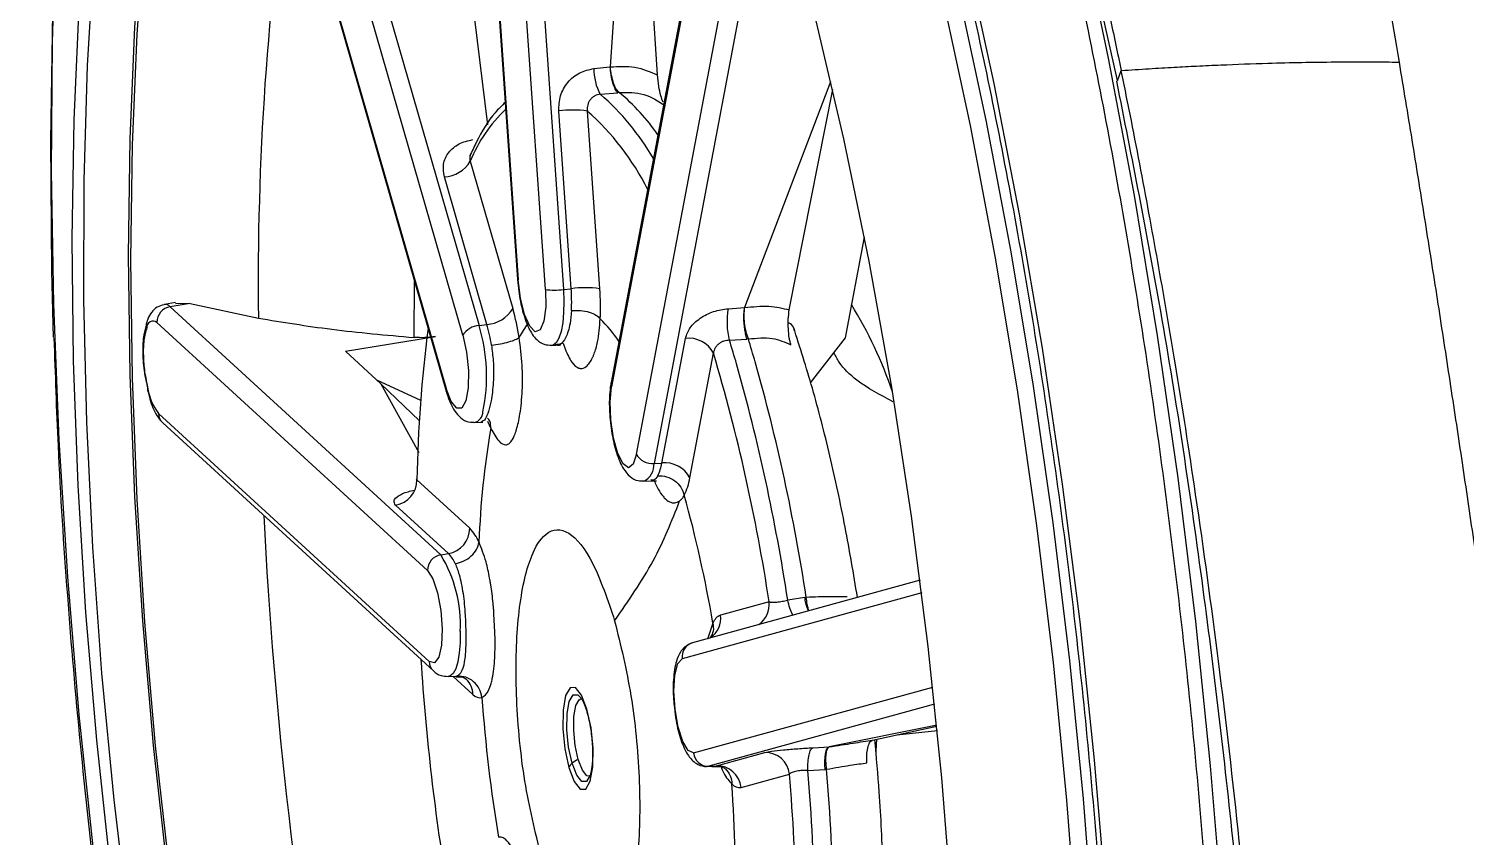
# Model space of a CAD drawing. Extents: x 525 to 609, y 649 to 778.
# Drawn here: x 599.673 to 601.559, y 700.008 to 701.068 of the extents above; entities that cross this region are included whole.
import ezdxf

# ---------------------------------------------------------------- set-up
doc = ezdxf.new("R2010")
doc.units = 0
doc.header["$MEASUREMENT"] = 0
doc.layers.add('1', color=4, linetype='Continuous')

# ---------------------------------------------------------------- blocks, each defined once
blk = doc.blocks.new('JETSETTER')
at = {"layer": '1', "color": 3, "linetype": 'Continuous', "lineweight": 25}
for p, q in [((75.1036, 32.81), (75.1869, 31.615)), ((75.1044, 32.8094), (75.1877, 31.6144)), ((75.2234, 31.6021), (75.1401, 32.7971)), ((75.1636, 32.797), (75.2469, 31.602)), ((74.8501, 32.5471), (75.1363, 31.5548)), ((75.1151, 31.5419), (74.8289, 32.5342)), ((74.807, 32.461), (75.0931, 31.4686)), ((74.8071, 32.4645), (75.0932, 31.4721)), ((75.3393, 32.3579), (75.3084, 31.8939)), ((75.3704, 31.8835), (75.3393, 32.3579)), ((75.4681, 32.3185), (75.3095, 31.48)), ((75.4686, 32.3129), (75.31, 31.4744)), ((75.3429, 31.3857), (75.5014, 32.2242)), ((75.102, 32.1901), (75.1472, 31.8179)), ((75.903, 32.191), (75.9738, 31.876)), ((75.5176, 32.1756), (75.3659, 31.3736)), ((75.287, 31.8918), (75.3084, 31.8939)), ((75.9739, 31.8756), (75.9791, 31.8891)), ((75.5973, 31.8744), (75.4848, 31.5782)), ((75.5434, 31.5752), (75.6005, 31.8641)), ((75.2954, 31.858), (75.3184, 31.8601)), ((75.3202, 31.8603), (75.3184, 31.8601)), ((75.2571, 31.603), (75.2409, 31.8361)), ((75.2946, 31.6029), (75.2784, 31.836)), ((75.1247, 31.7703), (75.1805, 31.5768)), ((75.1465, 31.5561), (75.0907, 31.7497)), ((75.6171, 31.5386), (75.6421, 31.6708)), ((75.051, 31.539), (75.0517, 31.6125)), ((75.2469, 31.602), (75.2571, 31.603)), ((74.7379, 31.5847), (74.7234, 31.5823)), ((74.7571, 31.5835), (74.7308, 31.5794)), ((74.7571, 31.5835), (74.738, 31.5833)), ((74.7571, 31.5835), (74.8467, 31.5644)), ((74.7308, 31.5794), (75.086, 31.254)), ((75.4634, 31.5767), (75.4848, 31.5782)), ((75.0685, 31.2333), (74.7134, 31.5587)), ((75.1363, 31.5548), (75.1465, 31.5561)), ((74.961, 31.5209), (75.0793, 31.5402)), ((75.2317, 31.5286), (75.2424, 31.5292)), ((75.2389, 31.5297), (75.2362, 31.5294)), ((75.3761, 31.3743), (75.407, 31.5378)), ((75.4649, 31.5354), (75.4878, 31.5368)), ((75.4897, 31.5371), (75.4878, 31.5368)), ((75.5714, 31.4797), (75.6171, 31.5386)), ((75.0074, 31.4784), (74.961, 31.5209)), ((75.4129, 31.3549), (75.4439, 31.5184)), ((74.6996, 31.4798), (74.7021, 31.4673)), ((75.0597, 31.4563), (75.0022, 31.4831)), ((75.0074, 31.4784), (75.0572, 31.3881)), ((75.0579, 31.4297), (75.0074, 31.4784)), ((74.7156, 31.4394), (75.0708, 31.114)), ((74.7211, 31.4269), (75.0763, 31.1015)), ((75.1303, 31.4274), (75.141, 31.4279)), ((75.3659, 31.3736), (75.3761, 31.3743)), ((75.124, 31.2887), (75.0548, 31.3522)), ((75.3525, 31.3505), (75.3633, 31.351)), ((75.3622, 31.351), (75.3689, 31.351)), ((75.0961, 31.2556), (75.0268, 31.319)), ((75.086, 31.254), (75.0961, 31.2556)), ((75.7172, 31.2039), (75.4029, 31.1176)), ((75.7151, 31.2206), (75.4165, 31.1385)), ((75.5169, 31.1923), (75.4532, 31.1748)), ((75.5637, 31.1979), (75.5413, 31.1944)), ((75.5637, 31.1979), (75.5656, 31.198)), ((75.4431, 31.1643), (75.436, 31.1434)), ((75.0958, 31.0941), (75.1059, 31.0946)), ((75.1021, 31.0944), (75.1282, 31.0705)), ((75.4175, 30.9941), (75.7317, 31.0804)), ((75.2702, 31.0658), (75.2708, 31.0651)), ((75.7341, 31.0579), (75.4377, 30.9764)), ((75.7351, 31.0298), (75.5958, 31.0019)), ((75.6525, 31.0107), (75.7371, 31.0293)), ((75.6844, 31.0178), (75.7377, 31.0234)), ((75.5746, 31.0008), (75.5958, 31.0019)), ((75.4363, 30.9762), (75.4465, 30.9767)), ((75.4377, 30.9764), (75.4478, 30.977)), ((75.4478, 30.977), (75.5115, 30.9944)), ((75.4377, 30.9764), (75.4363, 30.9762)), ((75.4801, 30.9488), (75.5437, 30.9663)), ((75.5678, 30.9711), (75.5905, 30.9723)), ((75.5923, 30.9726), (75.5905, 30.9723))]:
    blk.add_line(p, q, dxfattribs=at)
at = {"layer": '1', "color": 3, "linetype": 'Continuous', "lineweight": 25, "flags": 128}
for points in [[(75.5958, 33.1031), (75.6486, 32.9848), (75.7, 32.856), (75.7496, 32.7175), (75.7971, 32.5699), (75.8424, 32.414), (75.8851, 32.2508), (75.925, 32.081), (75.962, 31.9055), (75.9958, 31.7254), (76.0262, 31.5415), (76.0531, 31.3548), (76.0764, 31.1664), (76.0959, 30.9772), (76.1114, 30.7882)], [(74.5779, 31.5389), (74.5756, 31.6258), (74.5742, 31.7976), (74.5769, 31.9647), (74.5839, 32.1259), (74.5949, 32.2803), (74.61, 32.4268), (74.6291, 32.5647), (74.6521, 32.693), (74.6787, 32.811), (74.7089, 32.918), (74.7425, 33.0132), (74.7792, 33.0961), (74.8189, 33.1662), (74.8612, 33.2231), (74.8919, 33.2545)], [(74.7271, 33.0192), (74.6953, 32.9165), (74.6669, 32.8026), (74.6421, 32.6783), (74.621, 32.5442), (74.6037, 32.4012), (74.5904, 32.25), (74.5811, 32.0917), (74.5759, 31.927), (74.5748, 31.757), (74.5778, 31.5826), (74.5849, 31.4049), (74.5961, 31.225), (74.6112, 31.0438), (74.6302, 30.8624), (74.653, 30.6819), (74.6795, 30.5034), (74.7095, 30.3278), (74.7428, 30.1563), (74.7792, 29.9898), (74.8185, 29.8292), (74.8606, 29.6756), (74.905, 29.5299)], [(74.9402, 32.97), (74.9271, 32.9645), (74.8836, 32.9367), (74.8422, 32.8949), (74.8034, 32.8396), (74.7673, 32.771), (74.7342, 32.6897), (74.7044, 32.5963), (74.6781, 32.4914), (74.6554, 32.3758), (74.6366, 32.2503), (74.6217, 32.1158), (74.6109, 31.9733), (74.6043, 31.8239), (74.6018, 31.6685), (74.6036, 31.5084), (74.6096, 31.3446), (74.6197, 31.1784), (74.634, 31.0109), (74.6522, 30.8434)], [(74.7273, 30.8399), (74.7092, 31.0036), (74.6949, 31.1673), (74.6847, 31.3299), (74.6785, 31.4902), (74.6764, 31.6471), (74.6785, 31.7994), (74.6846, 31.946), (74.6948, 32.0859), (74.709, 32.218), (74.7271, 32.3414), (74.7489, 32.4553), (74.7744, 32.5587), (74.8032, 32.651), (74.8353, 32.7315), (74.8703, 32.7996), (74.9081, 32.8548), (74.9483, 32.8967), (74.9907, 32.925), (74.9941, 32.9267)], [(74.7051, 32.5359), (74.6808, 32.4265), (74.6602, 32.3069), (74.6435, 32.178), (74.6307, 32.0407), (74.6221, 31.8959), (74.6175, 31.7448), (74.6171, 31.5883), (74.6209, 31.4277), (74.6288, 31.264), (74.6409, 31.0985), (74.6569, 30.9323), (74.6768, 30.7666)], [(75.9591, 30.8035), (75.9439, 30.9847), (75.9249, 31.1661), (75.9021, 31.3466), (75.8756, 31.5251), (75.8456, 31.7007), (75.8123, 31.8722), (75.7759, 32.0387), (75.7366, 32.1993), (75.6946, 32.3529), (75.6501, 32.4986)], [(75.6405, 32.4538), (75.6848, 32.3073), (75.7266, 32.1528), (75.7656, 31.9914), (75.8015, 31.824), (75.8343, 31.6515), (75.8636, 31.4752), (75.8892, 31.296), (75.9111, 31.1151), (75.9291, 30.9336), (75.943, 30.7525)], [(75.6206, 32.4432), (75.6646, 32.2976), (75.7061, 32.1441), (75.7449, 31.9836), (75.7807, 31.8172), (75.8132, 31.6458), (75.8423, 31.4705), (75.8678, 31.2924), (75.8896, 31.1126), (75.9074, 30.9321), (75.9213, 30.7522)], [(74.9093, 29.9337), (74.8718, 30.0716), (74.8371, 30.2163), (74.8053, 30.3667), (74.7767, 30.5217), (74.7515, 30.6803), (74.7298, 30.8412), (74.7118, 31.0034), (74.6977, 31.1656), (74.6876, 31.3267), (74.6814, 31.4856), (74.6794, 31.641), (74.6814, 31.7919), (74.6875, 31.9371), (74.6976, 32.0757), (74.7117, 32.2066), (74.7296, 32.3289), (74.7297, 32.3291)], [(75.6833, 29.4641), (75.7084, 29.5777), (75.7296, 29.7021), (75.7467, 29.8365), (75.7595, 29.9797), (75.7679, 30.1308), (75.7719, 30.2885), (75.7715, 30.4516), (75.7666, 30.619), (75.7573, 30.7893), (75.7436, 30.9612), (75.7258, 31.1334), (75.7038, 31.3047), (75.6779, 31.4737), (75.6482, 31.6392), (75.6151, 31.7998), (75.5787, 31.9543), (75.5393, 32.1016), (75.4972, 32.2406)], [(75.1869, 31.615), (75.187, 31.6148), (75.1877, 31.6144)], [(75.2234, 31.6021), (75.2237, 31.579), (75.2212, 31.5603), (75.2163, 31.5489), (75.2098, 31.5466), (75.2027, 31.5537), (75.196, 31.569), (75.1907, 31.5904), (75.1877, 31.6144)], [(75.2469, 31.602), (75.2475, 31.5863), (75.2472, 31.5716), (75.246, 31.5583), (75.244, 31.547), (75.2411, 31.5382), (75.2376, 31.5321), (75.2335, 31.529), (75.2317, 31.5286)], [(75.1151, 31.5419), (75.1199, 31.5196), (75.1223, 31.4955), (75.122, 31.473), (75.1189, 31.4558), (75.1136, 31.4463), (75.1069, 31.4461), (75.0997, 31.4552), (75.0932, 31.4721)], [(75.0931, 31.4686), (75.0929, 31.47), (75.0932, 31.4721)], [(75.3429, 31.3857), (75.3385, 31.3726), (75.3323, 31.3681), (75.3252, 31.3731), (75.3183, 31.3868), (75.3126, 31.4071), (75.309, 31.4308), (75.3081, 31.4545), (75.31, 31.4744)], [(75.0685, 31.2333), (75.0756, 31.2223), (75.0818, 31.2039), (75.0862, 31.181), (75.088, 31.1569), (75.087, 31.1353), (75.0834, 31.1196), (75.0777, 31.1122), (75.0708, 31.114)], [(75.1116, 31.1535), (75.1114, 31.1386), (75.1103, 31.1251), (75.1084, 31.1136), (75.1056, 31.1045), (75.1021, 31.0981), (75.0981, 31.0946), (75.0958, 31.0941)], [(75.4175, 30.9941), (75.4106, 30.997), (75.4035, 31.0089), (75.3975, 31.0279), (75.3934, 31.0512), (75.3919, 31.0752), (75.3931, 31.0962), (75.397, 31.1111), (75.4029, 31.1176)], [(75.1059, 31.0946), (75.1066, 31.0947), (75.1077, 31.0949)], [(75.2779, 31.0512), (75.2708, 31.0698), (75.263, 31.0797), (75.2556, 31.0794), (75.2498, 31.0691), (75.2465, 31.0502), (75.2461, 31.0256), (75.2488, 30.9992), (75.254, 30.9748)], [(75.2583, 30.9806), (75.2538, 31.0014), (75.2515, 31.0241), (75.2518, 31.0451), (75.2547, 31.0613), (75.2596, 31.0701), (75.266, 31.0703), (75.2703, 31.0658)], [(75.2664, 30.9854), (75.2625, 31.0036), (75.2605, 31.0235), (75.2608, 31.0419), (75.2633, 31.0561), (75.2676, 31.0638), (75.2696, 31.0648)], [(75.254, 30.9748), (75.2611, 30.9563), (75.269, 30.9464), (75.2763, 30.9466), (75.2821, 30.957), (75.2855, 30.9759), (75.2859, 31.0004), (75.2832, 31.0269), (75.2779, 31.0512)], [(75.6571, 30.9955), (75.6573, 30.9969), (75.6581, 31.012)], [(75.2821, 30.9647), (75.2774, 30.9565), (75.2711, 30.9563), (75.2644, 30.9647), (75.2583, 30.9806)], [(75.2818, 30.9634), (75.2776, 30.964), (75.2718, 30.9715), (75.2664, 30.9854)], [(75.4465, 30.9767), (75.4468, 30.9768), (75.4478, 30.977)]]:
    blk.add_lwpolyline(points, dxfattribs=at)
at = {"layer": '1', "color": 3, "linetype": 'Continuous', "lineweight": 25}
for centre, radius, start, end in [((78.6431, 31.6116), 3.7967, 171.4305, 180.7121), ((75.3547, 31.8907), 0.0678, 179.0977, 208.8827), ((75.08, 31.6093), 0.329, 29.9806, 49.1078), ((75.1516, 31.6556), 0.2652, 34.2183, 50.525), ((75.3071, 31.6952), 0.1973, 133.5065, 157.6247), ((75.2593, 31.7042), 0.1332, 81.7489, 97.9516), ((75.0523, 31.5802), 0.3414, 26.6801, 48.5403), ((75.0886, 31.7915), 0.0418, 272.8243, 329.6626), ((75.2353, 31.6844), 0.0832, 261.7473, 277.9532), ((75.2755, 31.4711), 0.1332, 81.748, 97.9525), ((74.9998, 31.5845), 0.258, 357.7612, 4.1258), ((74.9401, 31.5773), 0.3555, 357.7539, 4.1353), ((74.7243, 31.5737), 0.00867, 40.7845, 97.1696), ((75.1287, 31.2785), 0.5818, 18.9683, 31.4596), ((74.7343, 31.5587), 0.0209, 99.5119, 180.2044), ((75.1444, 31.5979), 0.0418, 272.8268, 329.66), ((74.8628, 31.4868), 0.3302, 9.1175, 15.8195), ((75.1549, 31.4202), 0.2005, 34.6852, 45.5466), ((74.7083, 31.5522), 0.00816, 51.8085, 184.6967), ((76.9054, 31.3169), 1.851, 172.7258, 178.9073), ((75.1376, 31.5286), 0.0261, 92.8341, 149.6516), ((74.9137, 31.4881), 0.2324, 348.4485, 16.6779), ((74.9158, 31.4908), 0.2398, 9.1276, 15.8089), ((75.3221, 31.4678), 0.1511, 143.7452, 151.8597), ((75.4114, 31.5014), 0.0367, 27.6745, 96.8026), ((73.7006, 30.9934), 1.8457, 16.0693, 17.0746), ((73.6934, 30.9866), 1.8787, 16.0792, 17.0387), ((73.1234, 30.8277), 2.4211, 8.6622, 16.5784), ((73.052, 30.815), 2.5426, 8.6649, 15.7916), ((73.0269, 30.8122), 2.5433, 8.6422, 15.7915), ((74.7703, 31.4823), 0.0695, 189.0653, 218.0697), ((75.3197, 31.4782), 0.0104, 169.5584, 201.2122), ((74.7328, 31.4395), 0.0172, 180.3163, 227.2016), ((75.1266, 31.4418), 0.0148, 283.7379, 359.0991), ((75.2668, 31.4772), 0.1287, 201.8406, 206.4399), ((76.233, 31.2325), 1.0975, 170.172, 178.0157), ((75.3632, 31.3964), 0.0229, 207.6769, 276.801), ((75.3416, 31.3722), 0.0243, 296.606, 3.4124), ((75.3192, 31.3833), 0.0576, 333.5587, 350.9485), ((75.3804, 31.3379), 0.0367, 27.6742, 96.8032), ((75.3343, 31.3674), 0.0796, 333.5601, 350.9485), ((75.0213, 31.3521), 0.0335, 279.5145, 0.2038), ((73.8196, 30.8889), 1.6467, 9.6298, 15.6104), ((80.9016, 31.6104), 6.0556, 182.88689, 190.36065), ((75.0905, 31.2886), 0.0335, 279.5161, 0.1974), ((75.0812, 31.2471), 0.0597, 23.1242, 44.221), ((75.0895, 31.2333), 0.0209, 99.5209, 180.1958), ((74.9369, 31.1625), 0.1749, 357.0357, 31.5284), ((75.0651, 31.2254), 0.0432, 23.1296, 44.2258), ((75.486, 31.1883), 0.0311, 303.6573, 7.3943), ((75.4224, 31.1708), 0.0311, 303.6543, 7.3898), ((75.4603, 31.1579), 0.0183, 112.5895, 159.4666), ((75.4218, 31.1202), 0.0191, 106.2426, 187.8603), ((78.0753, 31.3107), 3.0216, 183.6852, 189.5408), ((75.0882, 31.1142), 0.0174, 180.5392, 226.9626), ((75.1007, 31.0704), 0.0275, 0.2911, 47.28), ((75.1372, 31.0783), 0.0119, 220.9293, 283.7846), ((77.1821, 31.2161), 2.0476, 184.1814, 189.3516), ((75.2664, 30.9702), 0.0132, 127.9786, 159.4513), ((75.2772, 30.9576), 0.0297, 111.1992, 129.4593), ((75.4371, 30.9961), 0.0196, 185.8968, 271.7606), ((75.4488, 30.9456), 0.0314, 5.8883, 91.7611), ((75.5124, 30.963), 0.0314, 5.8966, 91.7576), ((72.9007, 30.7438), 2.6523, 357.3635, 4.8105), ((72.865, 30.7397), 2.7126, 357.2807, 4.8936), ((72.8897, 30.7423), 2.7124, 357.3022, 4.8719), ((73.6687, 30.8305), 1.8036, 358.2734, 3.9012), ((75.4779, 30.9612), 0.0126, 219.2271, 279.7649)]:
    blk.add_arc(centre, radius, start, end, dxfattribs=at)
for points, knots in [([(75.7571, 32.6327), (75.7846, 32.5424), (75.8397, 32.3619), (75.9122, 32.0609), (75.9756, 31.744), (76.0282, 31.4143), (76.0692, 31.078), (76.0981, 30.7407), (76.1141, 30.4083), (76.1172, 30.0863), (76.1072, 29.7802), (76.0841, 29.4961), (76.0492, 29.2355), (76.0161, 29.0884), (75.9995, 29.0148)], [0, 0, 0, 0, 0.0833332, 0.1666666, 0.25, 0.3333333, 0.4166666, 0.5, 0.5833333, 0.6666666, 0.75, 0.8333334, 0.9166667, 1, 1, 1, 1]), ([(75.6463, 32.4825), (75.6538, 32.4592), (75.6752, 32.3914), (75.7093, 32.2735), (75.7476, 32.1272), (75.7834, 31.9748), (75.8167, 31.8173), (75.8471, 31.6554), (75.8746, 31.4902), (75.8989, 31.3224), (75.92, 31.1529), (75.9377, 30.9827), (75.952, 30.8127), (75.9627, 30.6437), (75.9698, 30.4768), (75.9733, 30.3127), (75.9731, 30.1523), (75.9693, 29.9966), (75.9619, 29.8464), (75.9509, 29.7025), (75.9364, 29.5656), (75.9186, 29.4365), (75.8974, 29.3161), (75.8732, 29.2048), (75.8461, 29.1034), (75.8162, 29.0125), (75.784, 28.9326), (75.7498, 28.8641), (75.714, 28.8074), (75.6772, 28.7628), (75.6399, 28.7297), (75.6024, 28.709), (75.5758, 28.6991), (75.5606, 28.6993), (75.5584, 28.6993)], [0, 0, 0, 0, 0.017193, 0.049823, 0.082477, 0.115153, 0.147846, 0.180552, 0.213267, 0.245989, 0.278716, 0.311445, 0.344174, 0.376901, 0.409624, 0.44234, 0.475048, 0.507743, 0.540423, 0.573083, 0.605718, 0.63832, 0.670882, 0.703392, 0.735835, 0.768194, 0.800449, 0.832583, 0.864595, 0.896537, 0.928521, 0.960887, 0.994376, 1, 1, 1, 1]), ([(75.9068, 32.2096), (75.9097, 32.1977), (75.9154, 32.1741), (75.9238, 32.1386), (75.9321, 32.103), (75.9402, 32.0674), (75.9482, 32.0318), (75.9561, 31.9962), (75.9639, 31.9605), (75.9715, 31.9248), (75.9765, 31.901), (75.979, 31.8891)], [0, 0, 0, 0, 0.112276, 0.224228, 0.335871, 0.447219, 0.558285, 0.669083, 0.779626, 0.889927, 1, 1, 1, 1]), ([(74.2473, 31.5198), (74.2478, 31.5069), (74.249, 31.4807), (74.251, 31.4407), (74.2531, 31.3994), (74.2553, 31.3568), (74.2577, 31.3129), (74.2604, 31.2677), (74.2632, 31.2213), (74.2662, 31.1736), (74.2705, 31.1085), (74.2763, 31.0264), (74.283, 30.9377), (74.291, 30.8393), (74.3015, 30.7187), (74.3156, 30.5714), (74.3361, 30.3773), (74.3602, 30.1731), (74.3976, 29.8939), (74.4458, 29.5828), (74.5116, 29.2278), (74.5726, 28.949), (74.625, 28.7393), (74.6796, 28.5387), (74.7376, 28.3522), (74.7986, 28.1821), (74.8483, 28.0563), (74.905, 27.929), (74.9715, 27.7997), (75.0382, 27.6916), (75.0991, 27.6098), (75.15, 27.5521), (75.2021, 27.5035), (75.2736, 27.4518), (75.3655, 27.4148), (75.4551, 27.4151), (75.5258, 27.4379), (75.5958, 27.4757), (75.6643, 27.5356), (75.7302, 27.6164), (75.794, 27.7107), (75.8695, 27.8547), (75.9517, 28.0659), (76.0121, 28.271), (76.0547, 28.4511), (76.0932, 28.6416), (76.1248, 28.8424), (76.1505, 29.0595), (76.1659, 29.2279), (76.1776, 29.4064), (76.1926, 29.7629), (76.1882, 30.1448), (76.1647, 30.5316), (76.1503, 30.7128), (76.1317, 30.9051), (76.1082, 31.1089), (76.0795, 31.3182), (76.056, 31.4691), (76.0394, 31.568), (76.0284, 31.6309), (76.0169, 31.6945), (76.0049, 31.7589), (75.9923, 31.8239), (75.9835, 31.8673), (75.979, 31.8891)], [0, 0, 0, 0, 0.003109, 0.006315, 0.009619, 0.013022, 0.016522, 0.02012, 0.023817, 0.027611, 0.031503, 0.03934, 0.047162, 0.052614, 0.062773, 0.075892, 0.087817, 0.109395, 0.125345, 0.156513, 0.187813, 0.219078, 0.234654, 0.250264, 0.28157, 0.297228, 0.312854, 0.331164, 0.351998, 0.375357, 0.392079, 0.406639, 0.420571, 0.437826, 0.469129, 0.500392, 0.515873, 0.531566, 0.56286, 0.578513, 0.594131, 0.625279, 0.656561, 0.687826, 0.703398, 0.718978, 0.750247, 0.764565, 0.781535, 0.797124, 0.812691, 0.875144, 0.891485, 0.906304, 0.918678, 0.937526, 0.954991, 0.968818, 0.973826, 0.97891, 0.984068, 0.989303, 0.994613, 1, 1, 1, 1]), ([(75.2409, 31.8361), (75.2411, 31.8429), (75.2417, 31.8564), (75.252, 31.8744), (75.2677, 31.8877), (75.2806, 31.8904), (75.287, 31.8918)], [0, 0, 0, 0, 0.25195, 0.502656, 0.752028, 1, 1, 1, 1]), ([(75.3084, 31.8939), (75.3194, 31.8946), (75.3409, 31.8958), (75.3607, 31.8876), (75.3704, 31.8835)], [0, 0, 0, 0, 0.507944, 1, 1, 1, 1]), ([(75.3184, 31.8601), (75.3172, 31.8614), (75.315, 31.8639), (75.3118, 31.8723), (75.3094, 31.8828), (75.3087, 31.8904), (75.3084, 31.8939)], [0, 0, 0, 0, 0.250646, 0.500843, 0.765339, 1, 1, 1, 1]), ([(75.3202, 31.8603), (75.3189, 31.8615), (75.3163, 31.864), (75.3127, 31.8721), (75.31, 31.8824), (75.3089, 31.8901), (75.3084, 31.8939)], [0, 0, 0, 0, 0.247434, 0.494864, 0.744592, 1, 1, 1, 1]), ([(75.3778, 31.8475), (75.3767, 31.8502), (75.3745, 31.856), (75.3718, 31.8689), (75.3709, 31.8784), (75.3704, 31.8835)], [0, 0, 0, 0, 0.288403, 0.619815, 1, 1, 1, 1]), ([(75.9791, 31.8892), (75.9912, 31.89), (76.0144, 31.8916), (76.0474, 31.8935), (76.0788, 31.8952), (76.1198, 31.897), (76.1805, 31.8993), (76.2447, 31.9005), (76.2962, 31.9006), (76.324, 31.9005), (76.3377, 31.9003), (76.3435, 31.9002)], [0, 0, 0, 0, 0.100334, 0.19076, 0.271277, 0.35862, 0.528371, 0.771279, 0.887413, 0.952168, 1, 1, 1, 1]), ([(76.3436, 31.9002), (76.3492, 31.8663), (76.3604, 31.7985), (76.3767, 31.6969), (76.3927, 31.5955), (76.4083, 31.4943), (76.4236, 31.3933), (76.4385, 31.2926), (76.453, 31.192), (76.4672, 31.0916), (76.481, 30.9915), (76.4944, 30.8915), (76.5075, 30.7918), (76.5203, 30.6923), (76.5327, 30.593), (76.5448, 30.494), (76.5565, 30.3951), (76.5678, 30.2965), (76.5789, 30.1981), (76.5896, 30.1), (76.6, 30.002), (76.61, 29.9043), (76.6197, 29.8069), (76.6291, 29.7096), (76.6382, 29.6126), (76.6469, 29.5159), (76.6553, 29.4194), (76.6634, 29.3231), (76.6712, 29.227), (76.6787, 29.1312), (76.6859, 29.0357), (76.6927, 28.9404), (76.6993, 28.8453), (76.7056, 28.7505), (76.7115, 28.6559), (76.7172, 28.5616), (76.7225, 28.4675), (76.7276, 28.3737), (76.7324, 28.2801), (76.7369, 28.1868), (76.7411, 28.0938), (76.7451, 28.001), (76.7487, 27.9084), (76.7521, 27.8162), (76.7552, 27.7241), (76.758, 27.6324), (76.7606, 27.5409), (76.7629, 27.4496), (76.7649, 27.3587), (76.7667, 27.268), (76.7682, 27.1775), (76.7694, 27.0874), (76.7704, 26.9974), (76.7711, 26.9078), (76.7719, 26.7623), (76.7719, 26.5614), (76.7699, 26.3055), (76.7659, 26.0511), (76.7599, 25.7982), (76.752, 25.5469), (76.7423, 25.2971), (76.7306, 25.0489), (76.7172, 24.8021), (76.702, 24.5569), (76.6851, 24.3133), (76.6665, 24.0711), (76.6462, 23.8305), (76.6243, 23.5913), (76.6007, 23.3537), (76.5756, 23.1176), (76.549, 22.883), (76.5209, 22.6499), (76.4913, 22.4183), (76.4602, 22.1882), (76.4278, 21.9595), (76.405, 21.8077), (76.3936, 21.732)], [0, 0, 0, 0, 0.010103, 0.020181, 0.030234, 0.040262, 0.050265, 0.060242, 0.070194, 0.08012, 0.090021, 0.099897, 0.109747, 0.119571, 0.12937, 0.139143, 0.148891, 0.158613, 0.168309, 0.177979, 0.187623, 0.197242, 0.206835, 0.216402, 0.225942, 0.235457, 0.244946, 0.254409, 0.263846, 0.273257, 0.282641, 0.292, 0.301332, 0.310639, 0.319919, 0.329172, 0.3384, 0.347601, 0.356776, 0.365925, 0.375047, 0.384144, 0.393213, 0.402257, 0.411274, 0.420265, 0.429229, 0.438167, 0.447078, 0.455963, 0.464822, 0.473654, 0.48246, 0.491239, 0.499993, 0.525205, 0.550268, 0.575184, 0.599953, 0.624577, 0.649058, 0.673397, 0.697595, 0.721655, 0.745576, 0.769361, 0.793011, 0.816527, 0.839911, 0.863164, 0.886287, 0.909282, 0.932149, 0.95489, 0.977507, 1, 1, 1, 1]), ([(75.9727, 31.8754), (75.9926, 31.7751), (76.0363, 31.5557), (76.0872, 31.2147), (76.1286, 30.8653), (76.1567, 30.5342), (76.1734, 30.2242), (76.1801, 29.9368), (76.1782, 29.6728), (76.1683, 29.4087), (76.1493, 29.1513), (76.1208, 28.9075), (76.0881, 28.7019), (76.054, 28.5308), (76.0205, 28.3907), (75.9893, 28.2781), (75.9618, 28.1899), (75.9386, 28.1228), (75.9191, 28.0705), (75.9015, 28.0263), (75.884, 27.9851), (75.8677, 27.9493), (75.8528, 27.9183), (75.8392, 27.8916), (75.8252, 27.8656), (75.8107, 27.8403), (75.7958, 27.8156), (75.7784, 27.7886), (75.7574, 27.759), (75.7332, 27.729), (75.706, 27.7003), (75.6873, 27.6869), (75.6773, 27.6798)], [0, 0, 0, 0, 0.053711, 0.117447, 0.178236, 0.236075, 0.290947, 0.34284, 0.391753, 0.437702, 0.494387, 0.545925, 0.592396, 0.633798, 0.670115, 0.701331, 0.727438, 0.748437, 0.76466, 0.779918, 0.795291, 0.810778, 0.822466, 0.834216, 0.846026, 0.858758, 0.871595, 0.88876, 0.910215, 0.935923, 0.965855, 1, 1, 1, 1]), ([(75.1707, 31.8474), (75.1661, 31.8431), (75.1519, 31.8297), (75.1371, 31.8046), (75.1269, 31.7831), (75.1241, 31.7772)], [0, 0, 0, 0, 0.25587, 0.794438, 1, 1, 1, 1]), ([(75.2954, 31.858), (75.293, 31.8575), (75.2893, 31.8569), (75.2852, 31.8541), (75.2825, 31.8514), (75.2803, 31.8481), (75.2788, 31.8443), (75.2781, 31.8402), (75.2783, 31.8374), (75.2784, 31.836)], [0, 0, 0, 0, 0.235035, 0.355395, 0.478058, 0.603409, 0.731931, 0.864009, 1, 1, 1, 1]), ([(75.3202, 31.8603), (75.3313, 31.8605), (75.3532, 31.8609), (75.3717, 31.8489), (75.3809, 31.843)], [0, 0, 0, 0, 0.5056503, 1, 1, 1, 1]), ([(75.0907, 31.7497), (75.0898, 31.7554), (75.0881, 31.7667), (75.0955, 31.7822), (75.1091, 31.7941), (75.1216, 31.7971), (75.1279, 31.7985)], [0, 0, 0, 0, 0.251956, 0.50267, 0.752041, 1, 1, 1, 1]), ([(75.1257, 31.7802), (75.1254, 31.7799), (75.1246, 31.7787), (75.124, 31.7763), (75.1238, 31.7733), (75.1244, 31.7713), (75.1247, 31.7703)], [0, 0, 0, 0, 0.107603, 0.396774, 0.693986, 1, 1, 1, 1]), ([(75.1869, 31.615), (75.1873, 31.6099), (75.1886, 31.5957), (75.1932, 31.5725), (75.2008, 31.5509), (75.2094, 31.5375), (75.2207, 31.5293), (75.2282, 31.5291), (75.2312, 31.529)], [0, 0, 0, 0, 0.124279, 0.343365, 0.575441, 0.78526, 0.913369, 1, 1, 1, 1]), ([(74.7228, 31.5819), (74.7196, 31.5811), (74.7131, 31.5793), (74.706, 31.5718), (74.7024, 31.5654), (74.7008, 31.5611), (74.7004, 31.5601)], [0, 0, 0, 0, 0.272039, 0.553067, 0.896519, 1, 1, 1, 1]), ([(75.4848, 31.5782), (75.4956, 31.5793), (75.517, 31.5817), (75.5347, 31.5773), (75.5434, 31.5752)], [0, 0, 0, 0, 0.507933, 1, 1, 1, 1]), ([(74.8467, 31.5644), (74.8781, 31.5592), (74.9423, 31.5486), (75.0143, 31.5422), (75.051, 31.539)], [0, 0, 0, 0, 0.490506, 1, 1, 1, 1]), ([(75.2576, 31.5744), (75.2571, 31.5684), (75.2558, 31.5542), (75.2504, 31.5381), (75.244, 31.5296), (75.2401, 31.5297), (75.2389, 31.5297)], [0, 0, 0, 0, 0.23221, 0.552099, 0.869064, 1, 1, 1, 1]), ([(75.2467, 31.5315), (75.2472, 31.5298), (75.2481, 31.5273), (75.2517, 31.5176), (75.2578, 31.5052), (75.2647, 31.4993), (75.2711, 31.498), (75.2774, 31.5), (75.2828, 31.5074), (75.2855, 31.5132), (75.2862, 31.5147), (75.2886, 31.5207), (75.2929, 31.5352), (75.2944, 31.5529), (75.2953, 31.5634)], [0, 0, 0, 0, 0.033055, 0.051041, 0.207371, 0.362506, 0.388891, 0.517598, 0.670646, 0.671888, 0.682514, 0.712814, 0.82899, 1, 1, 1, 1]), ([(75.2576, 31.5744), (75.2615, 31.5745), (75.2695, 31.5747), (75.281, 31.5724), (75.2905, 31.5686), (75.2937, 31.5651), (75.2953, 31.5634)], [0, 0, 0, 0, 0.2499924, 0.4999911, 0.7499962, 1, 1, 1, 1]), ([(75.407, 31.5378), (75.4087, 31.5426), (75.4119, 31.5521), (75.4257, 31.5647), (75.4437, 31.5739), (75.4568, 31.5758), (75.4634, 31.5767)], [0, 0, 0, 0, 0.251953, 0.502662, 0.752049, 1, 1, 1, 1]), ([(75.4649, 31.5354), (75.4643, 31.5386), (75.4629, 31.5452), (75.462, 31.5567), (75.4621, 31.5679), (75.463, 31.5738), (75.4634, 31.5767)], [0, 0, 0, 0, 0.2499999, 0.4999975, 0.7499996, 1, 1, 1, 1]), ([(75.4878, 31.5368), (75.4872, 31.5391), (75.4861, 31.5433), (75.4848, 31.5507), (75.4838, 31.5595), (75.4835, 31.5697), (75.4844, 31.5754), (75.4848, 31.5782)], [0, 0, 0, 0, 0.181759, 0.326047, 0.501524, 0.765813, 1, 1, 1, 1]), ([(75.4897, 31.5371), (75.4886, 31.5403), (75.4865, 31.5467), (75.4846, 31.5581), (75.484, 31.5694), (75.4845, 31.5752), (75.4848, 31.5782)], [0, 0, 0, 0, 0.247439, 0.494874, 0.744599, 1, 1, 1, 1]), ([(75.5455, 31.5292), (75.5451, 31.5307), (75.5443, 31.5336), (75.543, 31.5407), (75.5419, 31.5509), (75.5418, 31.564), (75.5428, 31.5713), (75.5434, 31.5752)], [0, 0, 0, 0, 0.10219, 0.207484, 0.436043, 0.6987, 1, 1, 1, 1]), ([(74.6999, 31.5569), (74.6986, 31.5523), (74.6955, 31.5415), (74.6943, 31.519), (74.6961, 31.4964), (74.6988, 31.4839), (74.6996, 31.4798)], [0, 0, 0, 0, 0.232821, 0.542257, 0.849537, 1, 1, 1, 1]), ([(74.7002, 31.5516), (74.6988, 31.5466), (74.6967, 31.5394), (74.6956, 31.526), (74.6956, 31.5157), (74.6961, 31.5049), (74.6978, 31.4896), (74.7001, 31.4788), (74.7017, 31.4713)], [0, 0, 0, 0, 0.27145, 0.389532, 0.509236, 0.625996, 0.741666, 1, 1, 1, 1]), ([(74.7007, 31.56), (74.7004, 31.5593), (74.6991, 31.5567), (74.6997, 31.5538), (74.7002, 31.5516)], [0, 0, 0, 0, 0.268101, 1, 1, 1, 1]), ([(75.55, 31.5482), (75.5499, 31.5489), (75.5491, 31.553), (75.5464, 31.5565), (75.5428, 31.5577), (75.5421, 31.558)], [0, 0, 0, 0, 0.144048, 0.819664, 1, 1, 1, 1]), ([(75.6328, 31.198), (75.6277, 31.2289), (75.617, 31.2926), (75.597, 31.3845), (75.5744, 31.473), (75.5573, 31.5262), (75.5489, 31.5525)], [0, 0, 0, 0, 0.240326, 0.495057, 0.750783, 1, 1, 1, 1]), ([(74.5784, 31.5382), (74.58, 31.4911), (74.5836, 31.3792), (74.5952, 31.2014), (74.612, 31.0062), (74.6333, 30.8118), (74.6596, 30.6186), (74.6803, 30.4822), (74.6935, 30.4112), (74.6949, 30.4035)], [0, 0, 0, 0, 0.124966, 0.29714, 0.46774, 0.637719, 0.807914, 0.97898, 1, 1, 1, 1]), ([(75.0793, 31.5402), (75.0745, 31.5396), (75.0649, 31.5384), (75.0557, 31.5388), (75.051, 31.539)], [0, 0, 0, 0, 0.4997166, 1, 1, 1, 1]), ([(75.1525, 31.5288), (75.1534, 31.522), (75.1555, 31.5057), (75.1553, 31.4797), (75.1526, 31.4567), (75.1498, 31.4464), (75.1486, 31.442)], [0, 0, 0, 0, 0.210242, 0.499869, 0.786854, 1, 1, 1, 1]), ([(75.1516, 31.4199), (75.1552, 31.4135), (75.1621, 31.4013), (75.1698, 31.3974), (75.1752, 31.3992), (75.1794, 31.4035), (75.1825, 31.4098), (75.1846, 31.4156), (75.1869, 31.4231), (75.1905, 31.439), (75.1934, 31.4683), (75.1935, 31.5035), (75.1905, 31.5269), (75.1889, 31.5391)], [0, 0, 0, 0, 0.137875, 0.264145, 0.324893, 0.385381, 0.46981, 0.4939, 0.50601, 0.614956, 0.744104, 0.866987, 1, 1, 1, 1]), ([(75.1525, 31.5288), (75.1565, 31.5294), (75.1644, 31.5305), (75.1756, 31.5332), (75.1846, 31.5362), (75.1875, 31.5381), (75.1889, 31.5391)], [0, 0, 0, 0, 0.250008, 0.499992, 0.750006, 1, 1, 1, 1]), ([(75.2387, 31.529), (75.241, 31.5287), (75.2438, 31.5283), (75.2438, 31.5312), (75.2439, 31.5316)], [0, 0, 0, 0, 0.848014, 1, 1, 1, 1]), ([(75.4649, 31.5354), (75.4625, 31.5352), (75.4587, 31.5348), (75.4541, 31.5328), (75.4509, 31.5308), (75.4482, 31.5282), (75.446, 31.5253), (75.4444, 31.522), (75.444, 31.5196), (75.4439, 31.5184)], [0, 0, 0, 0, 0.235046, 0.35539, 0.478025, 0.603411, 0.731934, 0.864018, 1, 1, 1, 1]), ([(75.4897, 31.5371), (75.5006, 31.5381), (75.5221, 31.5401), (75.5378, 31.5328), (75.5455, 31.5292)], [0, 0, 0, 0, 0.50565, 1, 1, 1, 1]), ([(75.6796, 31.4546), (75.6628, 31.4636), (75.6345, 31.4788), (75.6105, 31.5018), (75.604, 31.5148), (75.6019, 31.519)], [0, 0, 0, 0, 0.495226, 0.835467, 1, 1, 1, 1]), ([(75.6685, 27.6758), (75.6628, 27.6719), (75.6366, 27.6543), (75.5769, 27.6362), (75.4886, 27.6327), (75.3982, 27.6692), (75.3199, 27.7278), (75.2538, 27.7962), (75.1998, 27.8678), (75.1568, 27.9344), (75.1253, 27.9879), (75.0941, 28.0458), (75.0632, 28.108), (75.0327, 28.1744), (74.9992, 28.2531), (74.9607, 28.352), (74.929, 28.4417), (74.9068, 28.5087), (74.8957, 28.5433), (74.8843, 28.5795), (74.8726, 28.6174), (74.8608, 28.6571), (74.8488, 28.6985), (74.8371, 28.7399), (74.8239, 28.7877), (74.8061, 28.8547), (74.7823, 28.9491), (74.7565, 29.0579), (74.733, 29.164), (74.7134, 29.2573), (74.687, 29.3887), (74.6543, 29.5645), (74.6164, 29.7927), (74.5844, 30.0105), (74.5577, 30.2141), (74.5359, 30.3989), (74.5168, 30.5796), (74.4936, 30.8257), (74.4695, 31.1333), (74.4574, 31.3795), (74.4514, 31.499)], [0, 0, 0, 0, 0.010422, 0.047678, 0.106472, 0.166729, 0.206452, 0.245166, 0.28558, 0.305221, 0.324937, 0.344728, 0.364593, 0.384531, 0.404541, 0.431532, 0.463484, 0.471338, 0.479441, 0.487792, 0.496392, 0.505239, 0.514334, 0.523676, 0.53215, 0.544873, 0.565737, 0.589954, 0.609431, 0.626966, 0.642565, 0.682293, 0.721715, 0.761492, 0.792736, 0.822996, 0.852279, 0.880588, 0.942019, 1, 1, 1, 1]), ([(74.7017, 31.4713), (74.7013, 31.4702), (74.7008, 31.4687), (74.7021, 31.4677), (74.7024, 31.4674)], [0, 0, 0, 0, 0.751193, 1, 1, 1, 1]), ([(74.7014, 31.4688), (74.7026, 31.4642), (74.7062, 31.4507), (74.712, 31.4369), (74.719, 31.4293), (74.7211, 31.4269)], [0, 0, 0, 0, 0.262556, 0.772289, 1, 1, 1, 1]), ([(75.0931, 31.4686), (75.0945, 31.4643), (75.0988, 31.4509), (75.106, 31.4381), (75.1186, 31.4283), (75.1264, 31.4279), (75.1297, 31.4277)], [0, 0, 0, 0, 0.205564, 0.635661, 0.847016, 1, 1, 1, 1]), ([(75.3095, 31.48), (75.3088, 31.4758), (75.3071, 31.4643), (75.307, 31.4413), (75.31, 31.4129), (75.3164, 31.3863), (75.324, 31.3682), (75.3332, 31.3569), (75.3431, 31.3506), (75.3499, 31.3509), (75.3524, 31.351)], [0, 0, 0, 0, 0.092108, 0.250039, 0.414899, 0.576835, 0.75088, 0.859557, 0.948308, 1, 1, 1, 1]), ([(75.1486, 31.442), (75.1473, 31.4384), (75.1444, 31.4301), (75.1408, 31.4288), (75.1387, 31.428)], [0, 0, 0, 0, 0.435886, 1, 1, 1, 1]), ([(75.1516, 31.4199), (75.1516, 31.4232), (75.1517, 31.4282), (75.1486, 31.4319), (75.1475, 31.4332)], [0, 0, 0, 0, 0.648854, 1, 1, 1, 1]), ([(75.3708, 31.3577), (75.3691, 31.3551), (75.3666, 31.3511), (75.363, 31.3519), (75.3617, 31.3521)], [0, 0, 0, 0, 0.644191, 1, 1, 1, 1]), ([(75.3708, 31.3577), (75.3747, 31.3575), (75.3825, 31.3571), (75.3934, 31.3514), (75.4019, 31.3428), (75.4044, 31.3356), (75.4056, 31.332)], [0, 0, 0, 0, 0.25001, 0.500007, 0.750006, 1, 1, 1, 1]), ([(75.0268, 31.319), (75.0255, 31.321), (75.023, 31.3249), (75.0295, 31.3312), (75.0396, 31.3361), (75.0487, 31.338), (75.0516, 31.3386)], [0, 0, 0, 0, 0.288645, 0.575873, 0.861553, 1, 1, 1, 1]), ([(75.0545, 31.3537), (75.0543, 31.3535), (75.0538, 31.3531), (75.0538, 31.3525), (75.0544, 31.3523), (75.0548, 31.3522)], [0, 0, 0, 0, 0.246972, 0.618005, 1, 1, 1, 1]), ([(75.3662, 31.351), (75.3664, 31.3505), (75.3675, 31.3474), (75.3708, 31.341), (75.375, 31.3338), (75.3828, 31.3246), (75.3913, 31.3203), (75.3974, 31.3234), (75.3995, 31.3245)], [0, 0, 0, 0, 0.018182, 0.120172, 0.306207, 0.400381, 0.792311, 1, 1, 1, 1]), ([(75.3142, 31.1673), (75.3323, 31.1936), (75.3685, 31.2461), (75.3892, 31.2984), (75.3995, 31.3245)], [0, 0, 0, 0, 0.4998427, 1, 1, 1, 1]), ([(75.3995, 31.3245), (75.4006, 31.3254), (75.4028, 31.3272), (75.4047, 31.3304), (75.4056, 31.332)], [0, 0, 0, 0, 0.499336, 1, 1, 1, 1]), ([(75.2178, 30.8588), (75.2099, 30.8907), (75.1943, 30.9546), (75.1837, 31.0656), (75.1852, 31.1669), (75.199, 31.2452), (75.2231, 31.2882), (75.2535, 31.2888), (75.2864, 31.2492), (75.305, 31.1946), (75.3142, 31.1673)], [0, 0, 0, 0, 0.124999, 0.249999, 0.374999, 0.499999, 0.625, 0.749999, 0.875, 1, 1, 1, 1]), ([(75.1049, 31.2424), (75.1087, 31.2433), (75.1164, 31.2452), (75.1264, 31.252), (75.1338, 31.2608), (75.1354, 31.2673), (75.1362, 31.2705)], [0, 0, 0, 0, 0.250017, 0.500005, 0.749991, 1, 1, 1, 1]), ([(75.14, 31.0668), (75.1432, 31.069), (75.148, 31.0723), (75.1518, 31.0834), (75.1549, 31.0964), (75.1572, 31.1168), (75.1574, 31.139), (75.1569, 31.1605), (75.1554, 31.1716), (75.1555, 31.1822), (75.1554, 31.1824), (75.1554, 31.1831), (75.1551, 31.1859), (75.1541, 31.1966), (75.1529, 31.2069), (75.1515, 31.2155), (75.151, 31.2183), (75.1492, 31.2288), (75.1449, 31.2488), (75.1394, 31.2624), (75.1362, 31.2705)], [0, 0, 0, 0, 0.136912, 0.209558, 0.24937, 0.383429, 0.504409, 0.510548, 0.624611, 0.624673, 0.625205, 0.626715, 0.632483, 0.655046, 0.744414, 0.745459, 0.753905, 0.777596, 0.867795, 1, 1, 1, 1]), ([(75.1049, 31.2424), (75.1067, 31.2378), (75.111, 31.227), (75.1155, 31.2035), (75.1182, 31.1772), (75.1186, 31.161), (75.1188, 31.1541)], [0, 0, 0, 0, 0.210243, 0.499873, 0.786865, 1, 1, 1, 1]), ([(75.5169, 31.1923), (75.5174, 31.1921), (75.5183, 31.1918), (75.5207, 31.1916), (75.5235, 31.1916), (75.5268, 31.1919), (75.5304, 31.1923), (75.5353, 31.193), (75.5389, 31.1938), (75.5413, 31.1944)], [0, 0, 0, 0, 0.136433, 0.268791, 0.397511, 0.522901, 0.645473, 0.765682, 1, 1, 1, 1]), ([(75.5483, 31.1748), (75.548, 31.1751), (75.5465, 31.1771), (75.5439, 31.1838), (75.5421, 31.1909), (75.5413, 31.1944)], [0, 0, 0, 0, 0.104554, 0.55228, 1, 1, 1, 1]), ([(75.5685, 31.1803), (75.5679, 31.1817), (75.5667, 31.1846), (75.565, 31.1907), (75.5642, 31.1953), (75.5637, 31.1979)], [0, 0, 0, 0, 0.310339, 0.616191, 1, 1, 1, 1]), ([(75.6195, 31.1988), (75.6125, 31.1989), (75.5985, 31.1991), (75.5766, 31.1984), (75.5656, 31.198)], [0, 0, 0, 0, 0.4942636, 1, 1, 1, 1]), ([(75.5692, 31.1805), (75.5689, 31.1813), (75.5681, 31.1838), (75.5667, 31.1894), (75.566, 31.1949), (75.5656, 31.198)], [0, 0, 0, 0, 0.181546, 0.522979, 1, 1, 1, 1]), ([(75.3142, 31.1673), (75.322, 31.1353), (75.3377, 31.0715), (75.3482, 30.9605), (75.3468, 30.8591), (75.333, 30.7808), (75.3089, 30.7378), (75.2784, 30.7372), (75.2456, 30.7769), (75.227, 30.8315), (75.2178, 30.8588)], [0, 0, 0, 0, 0.124999, 0.249999, 0.374999, 0.499999, 0.624999, 0.749999, 0.875, 1, 1, 1, 1]), ([(75.1188, 31.1541), (75.1189, 31.1475), (75.119, 31.132), (75.1173, 31.1122), (75.1134, 31.0988), (75.1094, 31.096), (75.1077, 31.0949)], [0, 0, 0, 0, 0.213315, 0.499971, 0.789788, 1, 1, 1, 1]), ([(75.4431, 31.1643), (75.4436, 31.1606), (75.4445, 31.1539), (75.4414, 31.1482), (75.44, 31.1456)], [0, 0, 0, 0, 0.547559, 1, 1, 1, 1]), ([(75.4165, 31.1385), (75.4129, 31.137), (75.4061, 31.1339), (75.3993, 31.125), (75.3939, 31.1121), (75.391, 31.092), (75.3906, 31.0696), (75.3923, 31.0569), (75.3928, 31.0532)], [0, 0, 0, 0, 0.1262002, 0.237899, 0.3951331, 0.6642665, 0.9017253, 1, 1, 1, 1]), ([(75.0763, 31.1015), (75.0794, 31.099), (75.0848, 31.0947), (75.0924, 31.0945), (75.0956, 31.0944)], [0, 0, 0, 0, 0.5819641, 1, 1, 1, 1]), ([(75.1057, 31.0936), (75.1082, 31.0939), (75.1143, 31.0946), (75.1185, 31.0913), (75.1192, 31.0907), (75.1194, 31.0906)], [0, 0, 0, 0, 0.355155, 0.856017, 1, 1, 1, 1]), ([(75.14, 31.0668), (75.1391, 31.0707), (75.1373, 31.0785), (75.1295, 31.0879), (75.1192, 31.0942), (75.1115, 31.0947), (75.1077, 31.0949)], [0, 0, 0, 0, 0.25, 0.499997, 0.749989, 1, 1, 1, 1]), ([(75.2708, 31.0651), (75.2708, 31.065), (75.2711, 31.0647), (75.2734, 31.0607), (75.2758, 31.0545), (75.2774, 31.0493), (75.2778, 31.0478)], [0, 0, 0, 0, 0.033143, 0.373076, 0.819965, 1, 1, 1, 1]), ([(75.3928, 31.0532), (75.3934, 31.0475), (75.3949, 31.0325), (75.401, 31.0097), (75.409, 30.9917), (75.4193, 30.9804), (75.4313, 30.9755), (75.4384, 30.9766), (75.4416, 30.9771)], [0, 0, 0, 0, 0.139841, 0.369451, 0.619643, 0.788867, 0.904872, 1, 1, 1, 1]), ([(75.2778, 31.0478), (75.2788, 31.044), (75.2813, 31.0344), (75.2842, 31.0158), (75.2856, 30.9943), (75.2848, 30.9772), (75.283, 30.9673), (75.2823, 30.9653), (75.2821, 30.9648)], [0, 0, 0, 0, 0.138191, 0.347837, 0.56772, 0.786302, 0.950759, 1, 1, 1, 1]), ([(75.5115, 30.9944), (75.514, 30.995), (75.5192, 30.9961), (75.5352, 30.9979), (75.5547, 30.9996), (75.5679, 31.0004), (75.5746, 31.0008)], [0, 0, 0, 0, 0.251945, 0.502665, 0.752037, 1, 1, 1, 1]), ([(75.5678, 30.9711), (75.5678, 30.9749), (75.5678, 30.9824), (75.5692, 30.9918), (75.5715, 30.9987), (75.5735, 31.0001), (75.5746, 31.0008)], [0, 0, 0, 0, 0.249995, 0.499992, 0.749997, 1, 1, 1, 1]), ([(75.5905, 30.9723), (75.5903, 30.9751), (75.59, 30.9799), (75.5903, 30.9869), (75.591, 30.9939), (75.5928, 31), (75.5948, 31.0013), (75.5958, 31.0019)], [0, 0, 0, 0, 0.181755, 0.326049, 0.501527, 0.765819, 1, 1, 1, 1]), ([(75.5923, 30.9726), (75.5919, 30.9763), (75.5912, 30.9837), (75.5916, 30.993), (75.5932, 30.9999), (75.5949, 31.0012), (75.5958, 31.0019)], [0, 0, 0, 0, 0.247435, 0.494868, 0.744598, 1, 1, 1, 1]), ([(75.5958, 31.0019), (75.6066, 31.0036), (75.628, 31.007), (75.6444, 31.0095), (75.6525, 31.0107)], [0, 0, 0, 0, 0.507936, 1, 1, 1, 1]), ([(75.6453, 30.9809), (75.6452, 30.9827), (75.645, 30.9861), (75.6452, 30.993), (75.6462, 31.0009), (75.6487, 31.0084), (75.6512, 31.0099), (75.6525, 31.0107)], [0, 0, 0, 0, 0.102184, 0.207479, 0.436043, 0.698709, 1, 1, 1, 1]), ([(75.6615, 30.6059), (75.6626, 30.6214), (75.6657, 30.6664), (75.668, 30.7451), (75.6669, 30.8425), (75.6629, 30.9319), (75.6578, 30.9885), (75.6557, 31.0114)], [0, 0, 0, 0, 0.12482, 0.363933, 0.601758, 0.838625, 1, 1, 1, 1]), ([(75.4416, 30.976), (75.4464, 30.9763), (75.4546, 30.9769), (75.4595, 30.9731), (75.4599, 30.9727), (75.46, 30.9727)], [0, 0, 0, 0, 0.508356, 0.88788, 1, 1, 1, 1]), ([(75.5923, 30.9726), (75.6032, 30.9745), (75.6247, 30.9782), (75.6385, 30.98), (75.6453, 30.9809)], [0, 0, 0, 0, 0.505666, 1, 1, 1, 1]), ([(75.2821, 30.9648), (75.2817, 30.9638), (75.2812, 30.9622), (75.2813, 30.9624), (75.2814, 30.9625)], [0, 0, 0, 0, 0.604333, 1, 1, 1, 1]), ([(75.4538, 30.9757), (75.4548, 30.9732), (75.4596, 30.9623), (75.4644, 30.9572), (75.4682, 30.9532)], [0, 0, 0, 0, 0.230218, 1, 1, 1, 1]), ([(75.4597, 30.9729), (75.4621, 30.9701), (75.4669, 30.9646), (75.4677, 30.957), (75.4682, 30.9532)], [0, 0, 0, 0, 0.496419, 1, 1, 1, 1]), ([(75.5678, 30.9711), (75.5653, 30.9711), (75.5616, 30.9711), (75.5567, 30.9706), (75.5531, 30.9701), (75.5499, 30.9693), (75.5471, 30.9685), (75.5449, 30.9674), (75.5441, 30.9667), (75.5437, 30.9663)], [0, 0, 0, 0, 0.235, 0.355464, 0.478073, 0.603449, 0.731964, 0.864016, 1, 1, 1, 1]), ([(75.2072, 30.7095), (75.2074, 30.7129), (75.2078, 30.7228), (75.2074, 30.7432), (75.2057, 30.7622), (75.203, 30.7828), (75.1997, 30.803), (75.1937, 30.8301), (75.1867, 30.8537), (75.1791, 30.8714), (75.1731, 30.8792), (75.1689, 30.8822), (75.1659, 30.8837), (75.1633, 30.8835), (75.1618, 30.8833)], [0, 0, 0, 0, 0.048088, 0.137712, 0.263156, 0.275406, 0.384507, 0.505411, 0.624397, 0.744471, 0.867594, 0.889237, 0.932347, 1, 1, 1, 1])]:
    blk.add_open_spline(points, degree=3, knots=knots, dxfattribs=at)
blk.add_open_spline([(76.2879, 32.2253), (76.307, 32.117), (76.3256, 32.0086), (76.3436, 31.9002)], degree=3, dxfattribs=at)

msp = doc.modelspace()

# ---------------------------------------------------------------- block references
at = {"layer": '1'}
msp.add_blockref('JETSETTER', (525.1273, 669.1243), dxfattribs=at)

doc.saveas('drawing.dxf')
